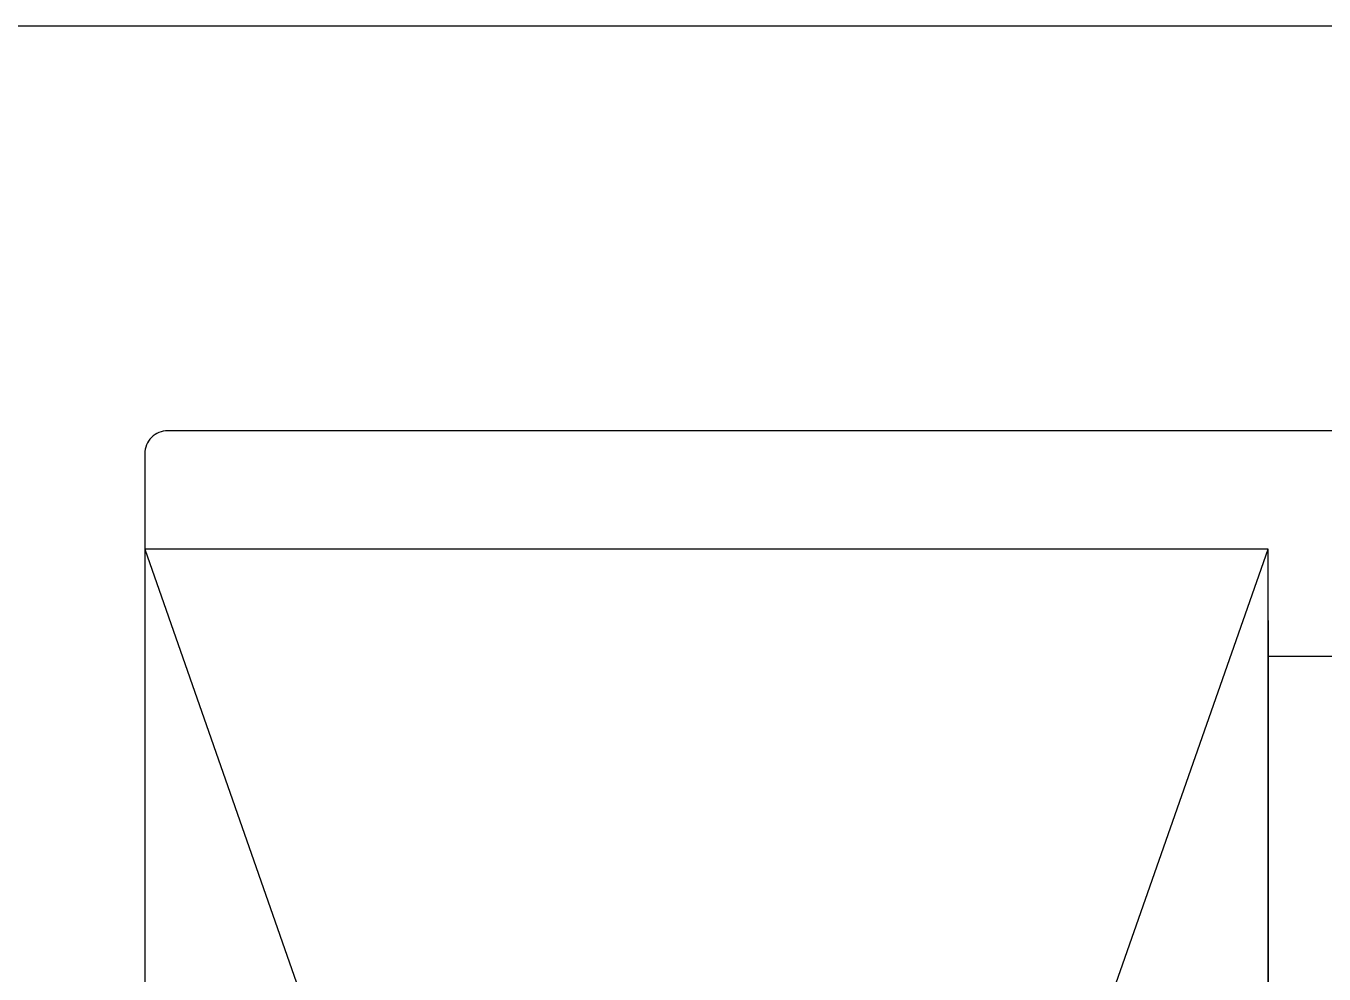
# Model space of a CAD drawing. Extents: x -138 to 168, y -127 to 72.
# Drawn here: x 11.399 to 11.96, y 56.362 to 56.772 of the extents above; entities that cross this region are included whole.
import ezdxf

# ---------------------------------------------------------------- set-up
doc = ezdxf.new("R2010")
doc.units = 0
doc.header["$MEASUREMENT"] = 0
doc.layers.get('0').update_dxf_attribs({"linetype": 'CONTINUOUS'})
doc.layers.add('FRAME', color=1, linetype='CONTINUOUS')
doc.layers.add('GLASS', color=7, linetype='CONTINUOUS')

# ---------------------------------------------------------------- blocks, each defined once
blk = doc.blocks.new('2000 Block Head')
blk.add_lwpolyline([(-0.166, 1.392), (-0.118, 1.392, 0.414214), (-0.091, 1.419), (-0.091, 1.48784), (-0.049, 1.488), (-0.037, 1.476), (-0.037, 1.419, 0.414214), (-0.01, 1.392), (0.08372, 1.392, -0.288631), (0.15677, 1.438), (0.37, 1.438), (0.37, 1.27), (0.66121, 1.27, 0.500943), (0.68711, 1.30464, -0.254791), (0.7123, 1.42159, -0.516447), (0.76263, 1.41685), (0.76289, 1.41639, -0.318358), (0.75957, 1.3807, 2.17601), (0.85443, 1.3807, -0.081588), (0.84921, 1.38929, -0.529011), (0.92456, 1.5), (1.213, 1.5), (1.213, 0.0305, -0.414214)], format="xyb")
blk = doc.blocks.new('3809 BLOCK FRAME')
for points in [[(-0.831, 0.343, -0.414214), (-0.8, 0.374), (-0.72866, 0.374, -0.5024), (-0.69897, 0.33409, 0.280293), (-0.66146, 0.19025, 0.498955), (-0.61253, 0.19797), (-0.61253, 0.19797, 0.334263), (-0.61834, 0.2348, -2.470836), (-0.50566, 0.2348, 0.334263), (-0.51147, 0.19797, 0.498955), (-0.46254, 0.19025, 0.280293), (-0.42503, 0.33409, -0.5024), (-0.39534, 0.374), (-0.106, 0.374, -0.414214), (-0.075, 0.343), (-0.075, 0.093, -0.414214), (-0.106, 0.062), (-0.219, 0.062, 0.414214), (-0.25, 0.031, 0.414214), (-0.219, 0), (0, 0), (0, 1.423, 0.414214)], [(-0.175, 1.1965), (-0.175, 0.464, -0.414214), (-0.185, 0.454), (-1.078, 0.454), (-1.093, 0.439)]]:
    blk.add_lwpolyline(points, format="xyb")

msp = doc.modelspace()

# ---------------------------------------------------------------- linework, layer by layer
at = {"layer": 'GLASS'}
for p, q in [((11.44991, 56.54573), (11.44991, 55.16001)), ((11.44991, 55.16001), (11.93591, 56.54573)), ((11.44991, 56.54573), (11.93591, 55.16001)), ((11.93591, 56.54573), (11.44991, 56.54573)), ((11.93591, 55.16001), (11.93591, 56.54573)), ((11.93591, 56.51498), (11.93591, 55.18241))]:
    msp.add_line(p, q, dxfattribs=at)

# ---------------------------------------------------------------- block references
at = {"layer": 'FRAME', "xscale": -1, "rotation": 270.0000000000003}
msp.add_blockref('3809 BLOCK FRAME', (10.99591, 56.77201), dxfattribs=at)
at = {"layer": 'FRAME', "rotation": 90}
msp.add_blockref('2000 Block Head', (13.43591, 55.28651), dxfattribs=at)

doc.saveas('drawing.dxf')
